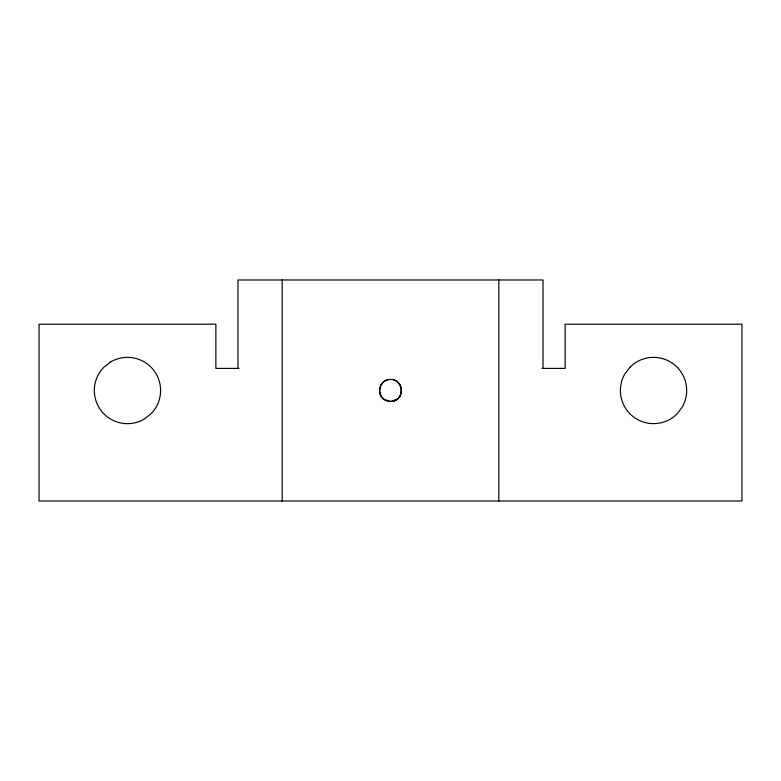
<?xml version="1.0" encoding="UTF-8"?>
<svg xmlns="http://www.w3.org/2000/svg" width="781" height="781" viewBox="0 0 781 781"><rect width="100%" height="100%" fill="white"/><g stroke="black" fill="none" stroke-linecap="round" stroke-linejoin="round"><path stroke-width="1.17" d="M393.36 379.83C403.757 382.573 403.855 398.535 393.36 401.17C405.505 398.495 403.006 378.863 390.5 379.449C378.063 378.892 375.485 398.495 387.64 401.17M379.83 393.36L380.015 392.853L380.933 396.026C377.526 389.865 380.874 381.782 387.64 379.83M380.923 384.974L382.69 382.69M398.31 398.31L400.077 396.026M397.304 399.091L390.5 401.551L388.596 401.297M392.404 401.297L390.5 401.551L383.696 399.091L380.581 395.196M238.996 368.398L215.868 368.398L215.868 324.193L39.05 324.193L39.05 501.012L741.95 501.012L741.95 324.193L565.132 324.193L565.132 368.398L542.004 368.398M400.067 384.974L401.17 387.64M379.83 387.64L379.869 388.518M543.029 368.398L543.029 279.988L237.971 279.988L237.971 368.398M498.805 279.988L498.805 501.012M282.195 279.988L282.195 501.012M630.101 367.06L624.829 373.923A33.153 33.153 0 0 0 676.981 413.94L682.252 407.077A33.153 33.153 0 0 0 630.101 367.06M110.882 361.788L104.019 367.06A33.153 33.153 0 0 0 144.036 419.212L150.899 413.94A33.153 33.153 0 0 0 110.882 361.788"/></g></svg>
